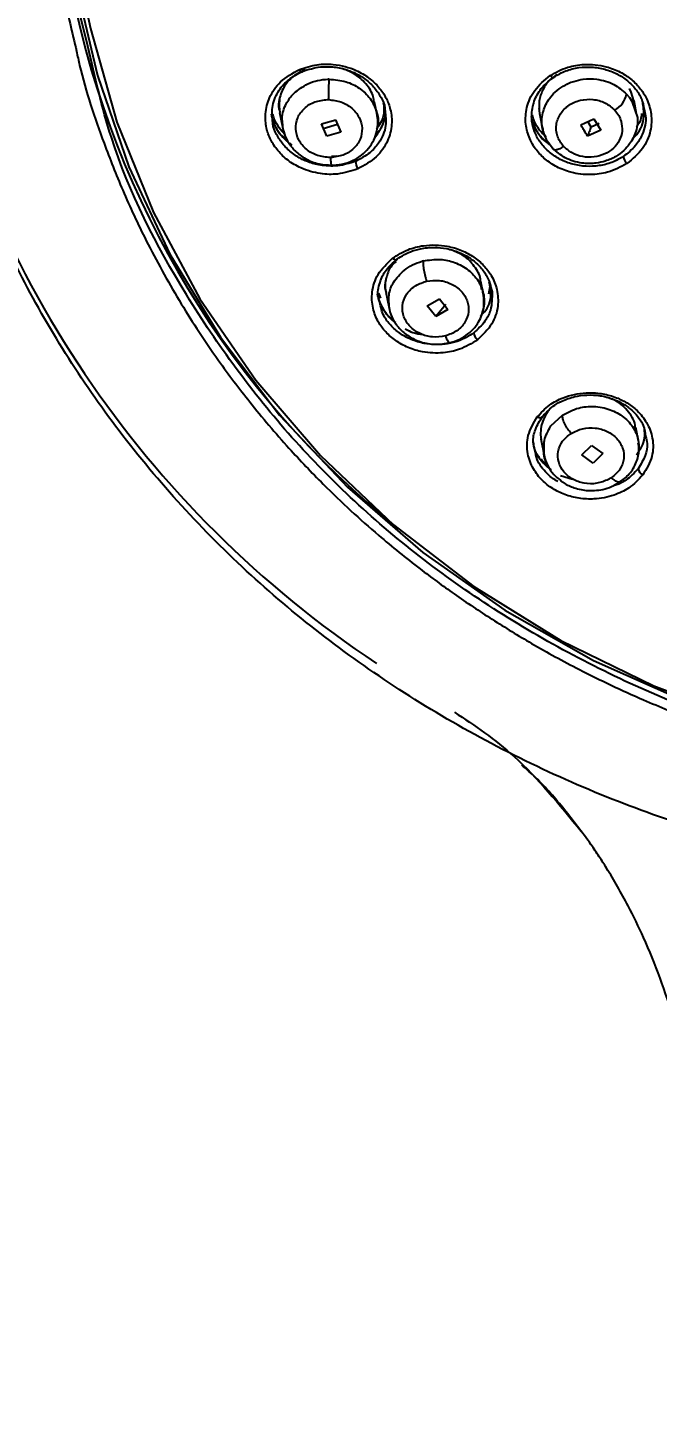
# Model space of a CAD drawing. Header units: millimetres. Extents: x 13235 to 13829, y -4257 to -3417.
# Drawn here: x 13448.88 to 13454.17, y -3774.37 to -3762.68 of the extents above; entities that cross this region are included whole.
import ezdxf

# ---------------------------------------------------------------- set-up
doc = ezdxf.new("R2010")
doc.units = ezdxf.units.MM
doc.header["$LTSCALE"] = 0.1
doc.layers.get('0').update_dxf_attribs({"lineweight": 15})
doc.layers.add('DIM', color=3, linetype='Continuous', lineweight=9)
doc.styles.add('ARIAL', font='arial.ttf')
doc.dimstyles.new('사본 ISO-25', dxfattribs={"dimtxt": 4, "dimasz": 3.5, "dimexe": 0.5, "dimexo": 0.625, "dimgap": 1.5, "dimtad": 1, "dimtih": 1, "dimtoh": 1, "dimdec": 1, "dimlfac": 4, "dimdsep": 46, "dimtxsty": 'ARIAL', "dimcen": 0, "dimclrd": 3, "dimclre": 3, "dimclrt": 3, "dimadec": 1, "dimazin": 0, "dimtfac": 1, "dimtdec": 1, "dimtmove": 0, "dimatfit": 3, "dimfxl": 1.25, "dimtfill": 1, "dimarcsym": 0})

# ---------------------------------------------------------------- blocks, each defined once
blk = doc.blocks.new('*D105')
at = {"layer": 'Defpoints', "color": 0, "transparency": 16777216}
for p in [(13444.485, -3661.544), (13548.025, -4163.6), (13562.32, -4163.6)]:
    blk.add_point(p, dxfattribs=at)
at = {"layer": 'DIM', "color": 3, "lineweight": -2, "transparency": 16777216}
for p, q in [((13445.11, -3661.544), (13562.82, -3661.544)), ((13562.32, -3665.044), (13562.32, -3909.631)), ((13562.32, -4160.1), (13562.32, -3917.875)), ((13548.65, -4163.6), (13562.82, -4163.6))]:
    blk.add_line(p, q, dxfattribs=at)
at = {"layer": 'DIM', "color": 3, "transparency": 16777216}
for points in [[(13561.736, -3665.044), (13562.903, -3665.044), (13562.32, -3661.544)], [(13561.736, -4160.1), (13562.903, -4160.1), (13562.32, -4163.6)]]:
    blk.add_solid(points, dxfattribs=at)
at = {"layer": 'DIM', "color": 3, "transparency": 16777216, "insert": (13562.32, -3913.753), "char_height": 4, "attachment_point": 5, "style": 'ARIAL', "bg_fill": 3, "box_fill_scale": 1.1, "bg_fill_color": 256, "bg_fill_true_color": 13158600, "bg_fill_transparency": 0}
blk.add_mtext('(2280)', dxfattribs=at)

msp = doc.modelspace()

# ---------------------------------------------------------------- linework, layer by layer
at = {"linetype": 'Continuous', "lineweight": 25}
for p, q in [((13449.387, -3762.836), (13449.295, -3762.476)), ((13451.413, -3763.114), (13451.403, -3763.114)), ((13453.911, -3763.239), (13453.936, -3763.269)), ((13453.951, -3763.222), (13453.935, -3763.192)), ((13453.936, -3763.269), (13453.956, -3763.299)), ((13453.971, -3763.296), (13453.951, -3763.222)), ((13450.997, -3763.393), (13451.023, -3763.527)), ((13451.816, -3763.412), (13451.795, -3763.307)), ((13453.18, -3763.377), (13453.177, -3763.361)), ((13453.18, -3763.401), (13453.205, -3763.53)), ((13453.956, -3763.299), (13453.987, -3763.388)), ((13453.996, -3763.404), (13453.974, -3763.295)), ((13451.349, -3763.488), (13451.468, -3763.454)), ((13451.393, -3763.593), (13451.349, -3763.488)), ((13451.362, -3763.527), (13451.483, -3763.492)), ((13451.467, -3763.454), (13451.51, -3763.558)), ((13453.526, -3763.496), (13453.637, -3763.446)), ((13453.614, -3763.517), (13453.586, -3763.469)), ((13453.68, -3763.485), (13453.613, -3763.516)), ((13453.637, -3763.446), (13453.695, -3763.543)), ((13451.511, -3763.558), (13451.392, -3763.593)), ((13453.29, -3763.694), (13453.245, -3763.634)), ((13453.695, -3763.543), (13453.584, -3763.593)), ((13453.584, -3763.592), (13453.584, -3763.593)), ((13451.093, -3763.659), (13451.082, -3763.652)), ((13451.475, -3763.76), (13451.433, -3763.763)), ((13452.204, -3764.64), (13452.194, -3764.642)), ((13451.846, -3764.952), (13451.83, -3764.911)), ((13451.89, -3764.902), (13451.917, -3765.037)), ((13452.687, -3764.843), (13452.689, -3764.881)), ((13452.709, -3764.921), (13452.688, -3764.813)), ((13452.764, -3764.858), (13452.752, -3764.918)), ((13452.236, -3765.017), (13452.339, -3764.957)), ((13452.308, -3765.107), (13452.236, -3765.017)), ((13452.394, -3765.007), (13452.308, -3765.107)), ((13452.339, -3764.957), (13452.411, -3765.047)), ((13452.411, -3765.047), (13452.308, -3765.107)), ((13453.276, -3766.026), (13453.373, -3765.935)), ((13454.011, -3766.153), (13453.989, -3766.04)), ((13454.064, -3766.108), (13454.063, -3766.044)), ((13453.189, -3766.101), (13453.195, -3766.142)), ((13453.192, -3766.133), (13453.219, -3766.271)), ((13453.536, -3766.269), (13453.617, -3766.189)), ((13453.617, -3766.189), (13453.713, -3766.258)), ((13453.632, -3766.338), (13453.536, -3766.269)), ((13453.713, -3766.257), (13453.632, -3766.338)), ((13453.355, -3766.442), (13453.458, -3766.472))]:
    msp.add_line(p, q, dxfattribs=at)
at = {"linetype": 'Continuous', "lineweight": 25, "flags": 128}
for points in [[(13449.323, -3762.48), (13449.468, -3763.084), (13449.73, -3763.849), (13450.075, -3764.584), (13450.499, -3765.281), (13450.997, -3765.935), (13451.566, -3766.539), (13452.199, -3767.087), (13452.89, -3767.573), (13453.634, -3767.994), (13454.422, -3768.345), (13455.246, -3768.622), (13456.1, -3768.824), (13456.975, -3768.948), (13457.863, -3768.992), (13458.754, -3768.957), (13459.64, -3768.843), (13460.514, -3768.651), (13461.365, -3768.382), (13462.187, -3768.04)], [(13449.366, -3762.496), (13449.407, -3762.689), (13449.629, -3763.475), (13449.937, -3764.234), (13450.327, -3764.958), (13450.797, -3765.641), (13451.341, -3766.275), (13451.953, -3766.855), (13452.629, -3767.373), (13453.36, -3767.826), (13454.141, -3768.209), (13454.962, -3768.517), (13455.816, -3768.749), (13456.695, -3768.901), (13457.589, -3768.971), (13458.491, -3768.961)], [(13451.19, -3763.048), (13451.189, -3763.052), (13451.187, -3763.055), (13451.184, -3763.055), (13451.18, -3763.054), (13451.176, -3763.051), (13451.172, -3763.046), (13451.167, -3763.04), (13451.163, -3763.032)], [(13453.27, -3763.083), (13453.276, -3763.089), (13453.282, -3763.095), (13453.287, -3763.099), (13453.292, -3763.101), (13453.296, -3763.102), (13453.299, -3763.101), (13453.301, -3763.098), (13453.302, -3763.094)], [(13451.982, -3764.625), (13451.981, -3764.63), (13451.979, -3764.633), (13451.975, -3764.634), (13451.97, -3764.634), (13451.965, -3764.632), (13451.959, -3764.629), (13451.952, -3764.624), (13451.945, -3764.618)], [(13453.205, -3765.946), (13453.204, -3765.951), (13453.201, -3765.955), (13453.197, -3765.957), (13453.191, -3765.959), (13453.185, -3765.958), (13453.177, -3765.957), (13453.169, -3765.954), (13453.161, -3765.95)]]:
    msp.add_lwpolyline(points, dxfattribs=at)
at = {"linetype": 'Continuous', "lineweight": 25}
for centre, radius, start, end in [((13456.712, -3760.628), 8.869, 191.5265, 236.4592), ((13456.856, -3760.845), 7.757, 191.3905, 231.152), ((13453.709, -3763.195), 0.207, 299.9383, 347.4794), ((13451.758, -3763.8), 0.124, 181.6172, 212.6172), ((13453.993, -3763.746), 0.11, 189.1418, 223.8774), ((13452.718, -3765.232), 0.0913, 187.2357, 229.559), ((13454.078, -3766.37), 0.0725, 193.0642, 246.1078)]:
    msp.add_arc(centre, radius, start, end, dxfattribs=at)
for points, knots in [([(13457.826, -3769.921), (13457.375, -3769.905), (13456.465, -3769.873), (13455.018, -3769.597), (13453.509, -3769.094), (13452.029, -3768.311), (13450.711, -3767.301), (13449.618, -3766.106), (13448.76, -3764.742), (13448.201, -3763.33), (13447.909, -3761.905), (13447.856, -3760.572), (13448.005, -3759.277), (13448.353, -3757.95), (13448.967, -3756.557), (13449.885, -3755.179), (13451.049, -3753.941), (13452.406, -3752.9), (13453.941, -3752.065), (13455.515, -3751.506), (13457.095, -3751.173), (13458.11, -3751.133), (13458.622, -3751.113)], [0, 0, 0, 0, 0.041768, 0.084276, 0.137195, 0.191649, 0.244568, 0.299021, 0.351941, 0.406395, 0.452689, 0.499999, 0.541767, 0.584275, 0.637195, 0.691649, 0.744569, 0.799023, 0.851943, 0.906397, 0.952691, 1, 1, 1, 1]), ([(13449.073, -3760.745), (13449.069, -3760.943), (13449.061, -3761.358), (13449.109, -3761.914), (13449.183, -3762.427), (13449.254, -3762.723), (13449.291, -3762.878)], [0, 0, 0, 0, 0.276036, 0.575855, 0.777529, 1, 1, 1, 1]), ([(13449.291, -3762.878), (13449.299, -3762.918), (13449.356, -3763.181), (13449.488, -3763.571), (13449.68, -3764.061), (13449.887, -3764.503), (13450.099, -3764.887), (13450.307, -3765.221), (13450.502, -3765.507), (13450.757, -3765.845), (13451.051, -3766.192), (13451.338, -3766.493), (13451.591, -3766.736), (13451.861, -3766.975), (13452.15, -3767.209), (13452.469, -3767.443), (13452.781, -3767.652), (13453.131, -3767.865), (13453.552, -3768.095), (13454.004, -3768.309), (13454.417, -3768.476), (13454.705, -3768.58), (13454.987, -3768.674), (13455.311, -3768.77), (13455.709, -3768.869), (13456.101, -3768.95), (13456.361, -3768.991), (13456.489, -3769.011)], [0, 0, 0, 0, 0.012754, 0.08379, 0.127677, 0.17588, 0.234617, 0.263195, 0.2967, 0.340883, 0.392561, 0.434717, 0.467046, 0.498266, 0.542804, 0.57819, 0.616042, 0.654185, 0.698929, 0.756921, 0.800012, 0.828197, 0.845414, 0.88589, 0.925146, 0.963182, 1, 1, 1, 1]), ([(13456.499, -3768.928), (13455.976, -3768.827), (13454.93, -3768.625), (13453.481, -3768.008), (13452.177, -3767.182), (13451.061, -3766.15), (13450.183, -3764.947), (13449.61, -3763.827), (13449.445, -3763.093), (13449.387, -3762.836)], [0, 0, 0, 0, 0.152878, 0.305756, 0.458634, 0.611512, 0.76439, 0.917269, 1, 1, 1, 1]), ([(13451.653, -3763.867), (13451.597, -3763.885), (13451.497, -3763.918), (13451.329, -3763.911), (13451.185, -3763.87), (13451.065, -3763.799), (13450.98, -3763.717), (13450.918, -3763.624), (13450.881, -3763.519), (13450.872, -3763.397), (13450.907, -3763.261), (13450.999, -3763.123), (13451.106, -3763.064), (13451.163, -3763.032)], [0, 0, 0, 0, 0.108634, 0.194831, 0.299323, 0.375934, 0.450142, 0.520765, 0.591343, 0.67352, 0.769042, 0.877862, 1, 1, 1, 1]), ([(13450.94, -3763.479), (13450.935, -3763.43), (13450.926, -3763.334), (13450.984, -3763.209), (13451.071, -3763.11), (13451.149, -3763.069), (13451.19, -3763.048)], [0, 0, 0, 0, 0.276185, 0.538934, 0.757829, 1, 1, 1, 1]), ([(13451.21, -3763.032), (13451.169, -3763.054), (13451.097, -3763.092), (13451.025, -3763.185), (13450.987, -3763.287), (13450.995, -3763.36), (13450.998, -3763.394)], [0, 0, 0, 0, 0.283951, 0.510351, 0.769926, 1, 1, 1, 1]), ([(13451.163, -3763.032), (13451.212, -3763.016), (13451.303, -3762.986), (13451.47, -3762.985), (13451.622, -3763.024), (13451.749, -3763.1), (13451.834, -3763.18), (13451.894, -3763.27), (13451.934, -3763.376), (13451.945, -3763.5), (13451.909, -3763.64), (13451.815, -3763.778), (13451.709, -3763.837), (13451.653, -3763.867)], [0, 0, 0, 0, 0.095996, 0.177913, 0.298894, 0.374666, 0.447729, 0.518075, 0.585697, 0.672417, 0.770398, 0.879589, 1, 1, 1, 1]), ([(13451.19, -3763.048), (13451.239, -3763.032), (13451.302, -3763.012), (13451.378, -3763.009), (13451.441, -3763.009), (13451.522, -3763.021), (13451.627, -3763.057), (13451.719, -3763.112), (13451.797, -3763.184), (13451.85, -3763.266), (13451.882, -3763.333), (13451.882, -3763.372), (13451.882, -3763.38)], [0, 0, 0, 0, 0.1736846, 0.2253356, 0.2533051, 0.3817721, 0.4955181, 0.6187851, 0.7386891, 0.8554097, 0.9691422, 1, 1, 1, 1]), ([(13451.79, -3763.308), (13451.788, -3763.292), (13451.783, -3763.237), (13451.724, -3763.149), (13451.632, -3763.065), (13451.554, -3763.037), (13451.521, -3763.024)], [0, 0, 0, 0, 0.121426, 0.432177, 0.755237, 1, 1, 1, 1]), ([(13453.27, -3763.083), (13453.317, -3763.057), (13453.405, -3763.009), (13453.569, -3762.983), (13453.723, -3762.998), (13453.858, -3763.05), (13453.956, -3763.115), (13454.031, -3763.193), (13454.09, -3763.29), (13454.125, -3763.41), (13454.118, -3763.555), (13454.054, -3763.707), (13453.962, -3763.783), (13453.914, -3763.823)], [0, 0, 0, 0, 0.102023, 0.186083, 0.299703, 0.37664, 0.449874, 0.519398, 0.585207, 0.673032, 0.771459, 0.880443, 1, 1, 1, 1]), ([(13453.302, -3763.094), (13453.334, -3763.076), (13453.398, -3763.04), (13453.508, -3763.014), (13453.619, -3763.009), (13453.729, -3763.027), (13453.831, -3763.066), (13453.92, -3763.124), (13453.989, -3763.195), (13454.042, -3763.276), (13454.053, -3763.336), (13454.058, -3763.366)], [0, 0, 0, 0, 0.117601, 0.235212, 0.345299, 0.458551, 0.572294, 0.682727, 0.789932, 0.894004, 1, 1, 1, 1]), ([(13451.024, -3763.497), (13451.021, -3763.478), (13451.012, -3763.418), (13451.045, -3763.324), (13451.116, -3763.221), (13451.192, -3763.177), (13451.233, -3763.153)], [0, 0, 0, 0, 0.1361165, 0.4299654, 0.6848747, 1, 1, 1, 1]), ([(13451.413, -3763.114), (13451.412, -3763.122), (13451.41, -3763.136), (13451.408, -3763.164), (13451.407, -3763.188), (13451.406, -3763.214), (13451.406, -3763.248), (13451.406, -3763.271), (13451.407, -3763.285)], [0, 0, 0, 0, 0.243271, 0.373729, 0.506244, 0.637838, 0.765651, 1, 1, 1, 1]), ([(13451.413, -3763.114), (13451.461, -3763.118), (13451.551, -3763.126), (13451.671, -3763.186), (13451.763, -3763.273), (13451.813, -3763.382), (13451.831, -3763.464), (13451.819, -3763.504), (13451.819, -3763.506)], [0, 0, 0, 0, 0.213751, 0.399123, 0.59981, 0.79515, 0.988248, 1, 1, 1, 1]), ([(13453.914, -3763.823), (13453.861, -3763.85), (13453.768, -3763.9), (13453.602, -3763.922), (13453.455, -3763.905), (13453.325, -3763.855), (13453.226, -3763.789), (13453.148, -3763.708), (13453.09, -3763.608), (13453.057, -3763.487), (13453.067, -3763.346), (13453.132, -3763.197), (13453.222, -3763.122), (13453.27, -3763.083)], [0, 0, 0, 0, 0.110986, 0.197885, 0.298778, 0.376333, 0.45122, 0.522122, 0.59299, 0.678569, 0.774938, 0.882072, 1, 1, 1, 1]), ([(13453.122, -3763.493), (13453.122, -3763.492), (13453.113, -3763.464), (13453.113, -3763.392), (13453.134, -3763.285), (13453.199, -3763.175), (13453.267, -3763.122), (13453.302, -3763.094)], [0, 0, 0, 0, 0.00507, 0.192445, 0.465411, 0.726247, 1, 1, 1, 1]), ([(13453.327, -3763.076), (13453.311, -3763.086), (13453.259, -3763.118), (13453.207, -3763.196), (13453.17, -3763.298), (13453.177, -3763.367), (13453.181, -3763.402)], [0, 0, 0, 0, 0.1403947, 0.4495115, 0.719199, 1, 1, 1, 1]), ([(13453.245, -3763.634), (13453.227, -3763.594), (13453.191, -3763.513), (13453.203, -3763.385), (13453.251, -3763.287), (13453.312, -3763.218), (13453.38, -3763.167), (13453.461, -3763.131), (13453.557, -3763.11), (13453.674, -3763.11), (13453.807, -3763.149), (13453.877, -3763.21), (13453.911, -3763.239)], [0, 0, 0, 0, 0.121465, 0.248878, 0.358769, 0.425386, 0.499658, 0.583856, 0.653834, 0.750779, 0.880329, 1, 1, 1, 1]), ([(13450.998, -3763.382), (13450.995, -3763.369), (13450.987, -3763.33), (13450.995, -3763.292), (13451.001, -3763.266)], [0, 0, 0, 0, 0.311093, 1, 1, 1, 1]), ([(13453.382, -3763.678), (13453.372, -3763.665), (13453.35, -3763.639), (13453.33, -3763.593), (13453.319, -3763.545), (13453.32, -3763.496), (13453.332, -3763.449), (13453.362, -3763.389), (13453.423, -3763.327), (13453.522, -3763.285), (13453.629, -3763.279), (13453.734, -3763.306), (13453.786, -3763.351), (13453.812, -3763.373)], [0, 0, 0, 0, 0.063447, 0.126894, 0.190419, 0.25409, 0.317953, 0.382022, 0.509878, 0.633989, 0.754188, 0.875086, 1, 1, 1, 1]), ([(13451.423, -3763.772), (13451.386, -3763.768), (13451.313, -3763.762), (13451.217, -3763.707), (13451.152, -3763.627), (13451.125, -3763.532), (13451.142, -3763.436), (13451.2, -3763.355), (13451.29, -3763.297), (13451.363, -3763.289), (13451.4, -3763.285)], [0, 0, 0, 0, 0.126075, 0.250713, 0.374166, 0.497369, 0.621398, 0.746857, 0.873516, 1, 1, 1, 1]), ([(13451.4, -3763.285), (13451.401, -3763.285), (13451.403, -3763.285), (13451.405, -3763.285), (13451.407, -3763.285)], [0, 0, 0, 0, 0.500272, 1, 1, 1, 1]), ([(13451.407, -3763.285), (13451.443, -3763.29), (13451.514, -3763.298), (13451.607, -3763.353), (13451.67, -3763.432), (13451.696, -3763.526), (13451.679, -3763.621), (13451.622, -3763.701), (13451.533, -3763.759), (13451.46, -3763.767), (13451.423, -3763.772)], [0, 0, 0, 0, 0.125218, 0.248566, 0.372043, 0.495668, 0.618933, 0.743085, 0.870615, 1, 1, 1, 1]), ([(13451.425, -3763.836), (13451.457, -3763.835), (13451.52, -3763.831), (13451.609, -3763.801), (13451.685, -3763.755), (13451.746, -3763.696), (13451.79, -3763.627), (13451.816, -3763.553), (13451.826, -3763.475), (13451.817, -3763.425), (13451.813, -3763.4)], [0, 0, 0, 0, 0.137663, 0.27267, 0.403467, 0.529648, 0.65207, 0.771315, 0.88745, 1, 1, 1, 1]), ([(13451.882, -3763.38), (13451.887, -3763.421), (13451.898, -3763.516), (13451.843, -3763.639), (13451.753, -3763.742), (13451.676, -3763.782), (13451.633, -3763.804)], [0, 0, 0, 0, 0.236692, 0.542129, 0.746035, 1, 1, 1, 1]), ([(13451.795, -3763.605), (13451.818, -3763.574), (13451.873, -3763.5), (13451.894, -3763.391), (13451.872, -3763.327), (13451.868, -3763.315)], [0, 0, 0, 0, 0.3685836, 0.8809624, 1, 1, 1, 1]), ([(13451.872, -3763.329), (13451.874, -3763.361), (13451.877, -3763.435), (13451.835, -3763.498), (13451.811, -3763.534)], [0, 0, 0, 0, 0.43848, 1, 1, 1, 1]), ([(13453.987, -3763.388), (13453.991, -3763.398), (13454.012, -3763.451), (13453.996, -3763.549), (13453.95, -3763.647), (13453.888, -3763.716), (13453.82, -3763.767), (13453.74, -3763.802), (13453.643, -3763.824), (13453.526, -3763.823), (13453.392, -3763.783), (13453.323, -3763.723), (13453.29, -3763.694)], [0, 0, 0, 0, 0.03559, 0.175415, 0.296133, 0.369268, 0.450782, 0.543727, 0.616773, 0.729979, 0.871116, 1, 1, 1, 1]), ([(13453.812, -3763.373), (13453.824, -3763.388), (13453.848, -3763.417), (13453.86, -3763.452), (13453.866, -3763.469)], [0, 0, 0, 0, 0.499962, 1, 1, 1, 1]), ([(13454.058, -3763.366), (13454.063, -3763.385), (13454.084, -3763.455), (13454.054, -3763.564), (13453.988, -3763.682), (13453.921, -3763.735), (13453.884, -3763.764)], [0, 0, 0, 0, 0.126, 0.474808, 0.711665, 1, 1, 1, 1]), ([(13453.957, -3763.617), (13453.971, -3763.604), (13454.027, -3763.554), (13454.066, -3763.44), (13454.053, -3763.346), (13454.047, -3763.305)], [0, 0, 0, 0, 0.158344, 0.630978, 1, 1, 1, 1]), ([(13454.038, -3763.401), (13454.035, -3763.427), (13454.03, -3763.469), (13454.002, -3763.502), (13453.992, -3763.514)], [0, 0, 0, 0, 0.631611, 1, 1, 1, 1]), ([(13450.926, -3763.408), (13450.931, -3763.431), (13450.943, -3763.482), (13450.992, -3763.577), (13451.058, -3763.633), (13451.099, -3763.67)], [0, 0, 0, 0, 0.229276, 0.505864, 1, 1, 1, 1]), ([(13451.066, -3763.637), (13451.045, -3763.618), (13450.998, -3763.575), (13450.953, -3763.504), (13450.939, -3763.455), (13450.933, -3763.434)], [0, 0, 0, 0, 0.328055, 0.724026, 1, 1, 1, 1]), ([(13451.633, -3763.804), (13451.585, -3763.819), (13451.523, -3763.84), (13451.448, -3763.843), (13451.385, -3763.843), (13451.302, -3763.832), (13451.195, -3763.795), (13451.102, -3763.739), (13451.024, -3763.665), (13450.971, -3763.58), (13450.94, -3763.517), (13450.94, -3763.482), (13450.94, -3763.479)], [0, 0, 0, 0, 0.1734337, 0.2248964, 0.2526405, 0.3843873, 0.5006524, 0.6272297, 0.7503829, 0.870304, 0.9872012, 1, 1, 1, 1]), ([(13451.038, -3763.575), (13451.023, -3763.558), (13450.987, -3763.518), (13450.955, -3763.46), (13450.944, -3763.42), (13450.941, -3763.407)], [0, 0, 0, 0, 0.345647, 0.785171, 1, 1, 1, 1]), ([(13451.02, -3763.498), (13451.023, -3763.518), (13451.03, -3763.565), (13451.062, -3763.638), (13451.119, -3763.714), (13451.203, -3763.781), (13451.314, -3763.829), (13451.397, -3763.834), (13451.44, -3763.836)], [0, 0, 0, 0, 0.103597, 0.24881, 0.410944, 0.590047, 0.786345, 1, 1, 1, 1]), ([(13453.11, -3763.424), (13453.114, -3763.444), (13453.124, -3763.491), (13453.162, -3763.56), (13453.207, -3763.625), (13453.25, -3763.652), (13453.266, -3763.663)], [0, 0, 0, 0, 0.2119148, 0.512473, 0.8101172, 1, 1, 1, 1]), ([(13453.263, -3763.658), (13453.244, -3763.644), (13453.194, -3763.607), (13453.142, -3763.532), (13453.123, -3763.471), (13453.115, -3763.443)], [0, 0, 0, 0, 0.238266, 0.657064, 1, 1, 1, 1]), ([(13453.227, -3763.59), (13453.211, -3763.574), (13453.174, -3763.537), (13453.137, -3763.476), (13453.125, -3763.432), (13453.12, -3763.415)], [0, 0, 0, 0, 0.318123, 0.737742, 1, 1, 1, 1]), ([(13453.884, -3763.764), (13453.853, -3763.781), (13453.79, -3763.817), (13453.682, -3763.843), (13453.57, -3763.849), (13453.458, -3763.831), (13453.353, -3763.791), (13453.262, -3763.731), (13453.192, -3763.657), (13453.143, -3763.576), (13453.129, -3763.519), (13453.122, -3763.493)], [0, 0, 0, 0, 0.114815, 0.229638, 0.342372, 0.457163, 0.5743, 0.688068, 0.798561, 0.905878, 1, 1, 1, 1]), ([(13453.866, -3763.469), (13453.871, -3763.496), (13453.88, -3763.55), (13453.854, -3763.629), (13453.804, -3763.696), (13453.73, -3763.746), (13453.639, -3763.772), (13453.543, -3763.769), (13453.45, -3763.738), (13453.405, -3763.698), (13453.382, -3763.678)], [0, 0, 0, 0, 0.125392, 0.247118, 0.36741, 0.489931, 0.617011, 0.745334, 0.872976, 1, 1, 1, 1]), ([(13453.584, -3763.593), (13453.574, -3763.577), (13453.565, -3763.561), (13453.552, -3763.54), (13453.543, -3763.523), (13453.533, -3763.508), (13453.526, -3763.496)], [0, 0, 0, 0, 0.495209, 0.513126, 0.64433, 1, 1, 1, 1]), ([(13453.613, -3763.516), (13453.611, -3763.522), (13453.606, -3763.534), (13453.601, -3763.547), (13453.593, -3763.566), (13453.588, -3763.58), (13453.584, -3763.592)], [0, 0, 0, 0, 0.250008, 0.470468, 0.500002, 1, 1, 1, 1]), ([(13453.206, -3763.519), (13453.207, -3763.528), (13453.208, -3763.556), (13453.221, -3763.581), (13453.23, -3763.597)], [0, 0, 0, 0, 0.339258, 1, 1, 1, 1]), ([(13453.382, -3763.678), (13453.372, -3763.685), (13453.349, -3763.7), (13453.319, -3763.71), (13453.297, -3763.71), (13453.292, -3763.699), (13453.29, -3763.694)], [0, 0, 0, 0, 0.233277, 0.488311, 0.749782, 1, 1, 1, 1]), ([(13451.423, -3763.772), (13451.424, -3763.784), (13451.426, -3763.809), (13451.43, -3763.833), (13451.432, -3763.835), (13451.434, -3763.835)], [0, 0, 0, 0, 0.326726, 0.685903, 1, 1, 1, 1]), ([(13451.945, -3764.618), (13451.987, -3764.591), (13452.065, -3764.542), (13452.225, -3764.502), (13452.382, -3764.505), (13452.526, -3764.548), (13452.63, -3764.605), (13452.715, -3764.677), (13452.784, -3764.769), (13452.83, -3764.885), (13452.837, -3765.026), (13452.788, -3765.179), (13452.703, -3765.26), (13452.659, -3765.302)], [0, 0, 0, 0, 0.095996, 0.177913, 0.298894, 0.374666, 0.447729, 0.518075, 0.585697, 0.672417, 0.770398, 0.879589, 1, 1, 1, 1]), ([(13451.982, -3764.625), (13452.024, -3764.599), (13452.078, -3764.565), (13452.15, -3764.544), (13452.21, -3764.531), (13452.291, -3764.523), (13452.402, -3764.534), (13452.506, -3764.565), (13452.601, -3764.616), (13452.678, -3764.682), (13452.75, -3764.774), (13452.769, -3764.852), (13452.781, -3764.899)], [0, 0, 0, 0, 0.150403, 0.195131, 0.219351, 0.330598, 0.429097, 0.535841, 0.639672, 0.740747, 0.839234, 1, 1, 1, 1]), ([(13452.685, -3764.813), (13452.685, -3764.807), (13452.683, -3764.762), (13452.636, -3764.683), (13452.554, -3764.595), (13452.478, -3764.564), (13452.444, -3764.55)], [0, 0, 0, 0, 0.0562327, 0.3903611, 0.7257347, 1, 1, 1, 1]), ([(13452.659, -3765.302), (13452.611, -3765.332), (13452.524, -3765.386), (13452.362, -3765.418), (13452.212, -3765.412), (13452.076, -3765.371), (13451.971, -3765.313), (13451.885, -3765.239), (13451.818, -3765.147), (13451.774, -3765.032), (13451.767, -3764.895), (13451.815, -3764.742), (13451.9, -3764.661), (13451.945, -3764.618)], [0, 0, 0, 0, 0.1086335, 0.1948311, 0.2993225, 0.3759343, 0.4501422, 0.5207652, 0.5913431, 0.6735203, 0.7690425, 0.8778622, 1, 1, 1, 1]), ([(13451.839, -3764.989), (13451.834, -3764.975), (13451.814, -3764.92), (13451.835, -3764.823), (13451.886, -3764.71), (13451.95, -3764.654), (13451.982, -3764.625)], [0, 0, 0, 0, 0.104057, 0.41816, 0.700827, 1, 1, 1, 1]), ([(13451.975, -3764.645), (13451.959, -3764.66), (13451.918, -3764.699), (13451.889, -3764.787), (13451.877, -3764.862), (13451.892, -3764.902), (13451.893, -3764.905)], [0, 0, 0, 0, 0.2192441, 0.5660182, 0.9636044, 1, 1, 1, 1]), ([(13452.204, -3764.64), (13452.203, -3764.649), (13452.202, -3764.663), (13452.205, -3764.692), (13452.208, -3764.716), (13452.213, -3764.742), (13452.22, -3764.774), (13452.227, -3764.796), (13452.231, -3764.81)], [0, 0, 0, 0, 0.2432711, 0.373729, 0.5062443, 0.6378379, 0.765651, 1, 1, 1, 1]), ([(13452.204, -3764.64), (13452.251, -3764.633), (13452.34, -3764.619), (13452.473, -3764.65), (13452.585, -3764.711), (13452.67, -3764.803), (13452.714, -3764.914), (13452.721, -3765.009), (13452.701, -3765.059), (13452.696, -3765.072)], [0, 0, 0, 0, 0.1695294, 0.3165479, 0.4757147, 0.63064, 0.783791, 0.9453118, 1, 1, 1, 1]), ([(13451.889, -3764.894), (13451.889, -3764.893), (13451.879, -3764.862), (13451.885, -3764.829), (13451.891, -3764.797)], [0, 0, 0, 0, 0.018051, 1, 1, 1, 1]), ([(13451.918, -3765.029), (13451.915, -3764.993), (13451.908, -3764.922), (13451.95, -3764.81), (13452.009, -3764.751), (13452.042, -3764.719)], [0, 0, 0, 0, 0.308879, 0.625527, 1, 1, 1, 1]), ([(13452.231, -3764.81), (13452.267, -3764.806), (13452.338, -3764.797), (13452.443, -3764.829), (13452.527, -3764.89), (13452.579, -3764.974), (13452.59, -3765.067), (13452.559, -3765.157), (13452.491, -3765.233), (13452.423, -3765.258), (13452.389, -3765.27)], [0, 0, 0, 0, 0.125218, 0.248566, 0.372043, 0.495668, 0.618933, 0.743085, 0.870615, 1, 1, 1, 1]), ([(13451.955, -3765.137), (13451.947, -3765.132), (13451.904, -3765.102), (13451.851, -3765.027), (13451.829, -3764.956), (13451.818, -3764.92)], [0, 0, 0, 0, 0.100936, 0.54745, 1, 1, 1, 1]), ([(13451.819, -3764.921), (13451.82, -3764.924), (13451.823, -3764.955), (13451.846, -3765.011), (13451.891, -3765.083), (13451.934, -3765.133), (13451.964, -3765.153), (13451.969, -3765.157)], [0, 0, 0, 0, 0.041458, 0.344921, 0.64104, 0.941258, 1, 1, 1, 1]), ([(13452.389, -3765.27), (13452.353, -3765.276), (13452.281, -3765.286), (13452.174, -3765.255), (13452.087, -3765.195), (13452.034, -3765.11), (13452.022, -3765.015), (13452.054, -3764.924), (13452.123, -3764.848), (13452.191, -3764.824), (13452.225, -3764.812)], [0, 0, 0, 0, 0.126075, 0.250713, 0.374166, 0.497369, 0.621398, 0.746857, 0.873516, 1, 1, 1, 1]), ([(13452.225, -3764.812), (13452.226, -3764.812), (13452.228, -3764.811), (13452.23, -3764.811), (13452.231, -3764.81)], [0, 0, 0, 0, 0.500272, 1, 1, 1, 1]), ([(13452.417, -3765.329), (13452.447, -3765.32), (13452.505, -3765.303), (13452.579, -3765.256), (13452.637, -3765.201), (13452.689, -3765.122), (13452.722, -3765.02), (13452.71, -3764.938), (13452.705, -3764.901)], [0, 0, 0, 0, 0.157402, 0.306881, 0.446758, 0.576381, 0.806361, 1, 1, 1, 1]), ([(13452.781, -3764.899), (13452.781, -3764.951), (13452.782, -3765.038), (13452.722, -3765.158), (13452.661, -3765.213), (13452.627, -3765.244)], [0, 0, 0, 0, 0.400149, 0.667283, 1, 1, 1, 1]), ([(13452.684, -3765.103), (13452.7, -3765.087), (13452.753, -3765.033), (13452.783, -3764.928), (13452.764, -3764.848), (13452.757, -3764.819)], [0, 0, 0, 0, 0.206933, 0.716335, 1, 1, 1, 1]), ([(13452.627, -3765.244), (13452.586, -3765.27), (13452.532, -3765.303), (13452.462, -3765.324), (13452.402, -3765.338), (13452.319, -3765.346), (13452.207, -3765.335), (13452.101, -3765.303), (13452.005, -3765.251), (13451.928, -3765.183), (13451.862, -3765.097), (13451.847, -3765.028), (13451.839, -3764.989)], [0, 0, 0, 0, 0.152395, 0.197615, 0.221994, 0.337759, 0.43992, 0.551143, 0.659356, 0.76473, 0.867447, 1, 1, 1, 1]), ([(13451.917, -3765.029), (13451.918, -3765.035), (13451.921, -3765.07), (13451.947, -3765.132), (13452, -3765.21), (13452.081, -3765.277), (13452.184, -3765.325), (13452.307, -3765.348), (13452.388, -3765.333), (13452.431, -3765.325)], [0, 0, 0, 0, 0.029561, 0.163381, 0.308181, 0.463901, 0.630811, 0.809377, 1, 1, 1, 1]), ([(13452.052, -3765.211), (13452.073, -3765.222), (13452.119, -3765.247), (13452.173, -3765.253), (13452.202, -3765.257)], [0, 0, 0, 0, 0.45843, 1, 1, 1, 1]), ([(13452.389, -3765.27), (13452.394, -3765.282), (13452.404, -3765.306), (13452.417, -3765.325), (13452.426, -3765.331), (13452.428, -3765.326), (13452.429, -3765.325)], [0, 0, 0, 0, 0.300431, 0.6307, 0.968952, 1, 1, 1, 1]), ([(13453.161, -3765.95), (13453.193, -3765.915), (13453.253, -3765.849), (13453.394, -3765.775), (13453.546, -3765.742), (13453.696, -3765.75), (13453.814, -3765.779), (13453.916, -3765.829), (13454.01, -3765.901), (13454.089, -3766), (13454.137, -3766.133), (13454.136, -3766.29), (13454.079, -3766.386), (13454.049, -3766.436)], [0, 0, 0, 0, 0.095996, 0.177913, 0.298894, 0.374666, 0.447729, 0.518075, 0.585697, 0.672417, 0.770398, 0.879589, 1, 1, 1, 1]), ([(13453.205, -3765.946), (13453.237, -3765.911), (13453.279, -3765.867), (13453.341, -3765.83), (13453.394, -3765.804), (13453.47, -3765.777), (13453.579, -3765.763), (13453.688, -3765.768), (13453.794, -3765.795), (13453.888, -3765.84), (13453.981, -3765.912), (13454.056, -3766.005), (13454.067, -3766.082), (13454.071, -3766.112)], [0, 0, 0, 0, 0.136344, 0.17689, 0.198847, 0.299694, 0.388986, 0.485751, 0.579877, 0.671504, 0.760785, 0.906522, 1, 1, 1, 1]), ([(13453.984, -3766.04), (13453.984, -3766.033), (13453.985, -3766.003), (13453.959, -3765.953), (13453.907, -3765.877), (13453.829, -3765.81), (13453.753, -3765.789), (13453.727, -3765.782)], [0, 0, 0, 0, 0.062142, 0.254284, 0.442802, 0.808186, 1, 1, 1, 1]), ([(13454.049, -3766.436), (13454.012, -3766.476), (13453.945, -3766.547), (13453.799, -3766.615), (13453.654, -3766.644), (13453.512, -3766.637), (13453.393, -3766.606), (13453.288, -3766.554), (13453.196, -3766.482), (13453.12, -3766.383), (13453.073, -3766.254), (13453.073, -3766.097), (13453.13, -3766.001), (13453.161, -3765.95)], [0, 0, 0, 0, 0.108631, 0.194826, 0.299315, 0.374762, 0.450157, 0.520778, 0.591354, 0.673529, 0.769049, 0.877865, 1, 1, 1, 1]), ([(13453.142, -3766.226), (13453.136, -3766.205), (13453.12, -3766.148), (13453.141, -3766.049), (13453.182, -3765.982), (13453.205, -3765.946)], [0, 0, 0, 0, 0.224748, 0.58307, 1, 1, 1, 1]), ([(13453.253, -3765.905), (13453.238, -3765.927), (13453.212, -3765.967), (13453.19, -3766.034), (13453.189, -3766.078), (13453.189, -3766.101)], [0, 0, 0, 0, 0.364625, 0.662365, 1, 1, 1, 1]), ([(13453.373, -3765.935), (13453.417, -3765.911), (13453.498, -3765.869), (13453.641, -3765.856), (13453.774, -3765.882), (13453.892, -3765.947), (13453.977, -3766.042), (13454.02, -3766.153), (13454.012, -3766.227), (13454.009, -3766.26)], [0, 0, 0, 0, 0.160458, 0.294275, 0.44286, 0.586055, 0.728518, 0.878204, 1, 1, 1, 1]), ([(13453.445, -3766.088), (13453.436, -3766.076), (13453.421, -3766.058), (13453.403, -3766.029), (13453.391, -3766.007), (13453.382, -3765.985), (13453.374, -3765.958), (13453.373, -3765.944), (13453.373, -3765.935)], [0, 0, 0, 0, 0.239029, 0.368085, 0.5, 0.631915, 0.760971, 1, 1, 1, 1]), ([(13453.277, -3766.394), (13453.271, -3766.388), (13453.236, -3766.352), (13453.212, -3766.264), (13453.211, -3766.141), (13453.254, -3766.065), (13453.276, -3766.026)], [0, 0, 0, 0, 0.059826, 0.364888, 0.663658, 1, 1, 1, 1]), ([(13453.759, -3766.475), (13453.727, -3766.488), (13453.663, -3766.514), (13453.554, -3766.512), (13453.455, -3766.477), (13453.378, -3766.413), (13453.334, -3766.329), (13453.331, -3766.238), (13453.367, -3766.15), (13453.419, -3766.109), (13453.445, -3766.088)], [0, 0, 0, 0, 0.126117, 0.250838, 0.374368, 0.497567, 0.621469, 0.746731, 0.873258, 1, 1, 1, 1]), ([(13453.445, -3766.088), (13453.477, -3766.073), (13453.538, -3766.042), (13453.649, -3766.038), (13453.752, -3766.067), (13453.835, -3766.128), (13453.885, -3766.211), (13453.894, -3766.303), (13453.862, -3766.394), (13453.811, -3766.438), (13453.784, -3766.46)], [0, 0, 0, 0, 0.126022, 0.249648, 0.373235, 0.497219, 0.620781, 0.744457, 0.870653, 1, 1, 1, 1]), ([(13453.127, -3766.158), (13453.128, -3766.171), (13453.129, -3766.234), (13453.192, -3766.316), (13453.251, -3766.378), (13453.277, -3766.394), (13453.277, -3766.394)], [0, 0, 0, 0, 0.136065, 0.707264, 0.999729, 1, 1, 1, 1]), ([(13453.181, -3766.29), (13453.176, -3766.284), (13453.145, -3766.25), (13453.136, -3766.211), (13453.129, -3766.179)], [0, 0, 0, 0, 0.16675, 1, 1, 1, 1]), ([(13453.215, -3766.168), (13453.215, -3766.207), (13453.213, -3766.282), (13453.256, -3766.378), (13453.305, -3766.443), (13453.342, -3766.471), (13453.355, -3766.481)], [0, 0, 0, 0, 0.3282212, 0.6151417, 0.8604607, 1, 1, 1, 1]), ([(13453.847, -3766.502), (13453.878, -3766.479), (13453.941, -3766.432), (13453.997, -3766.333), (13454.021, -3766.241), (13454.012, -3766.187), (13454.009, -3766.169)], [0, 0, 0, 0, 0.2849329, 0.5720796, 0.8557308, 1, 1, 1, 1]), ([(13454.064, -3766.108), (13454.059, -3766.133), (13454.047, -3766.19), (13454.013, -3766.241), (13453.994, -3766.27)], [0, 0, 0, 0, 0.434461, 1, 1, 1, 1]), ([(13454.071, -3766.112), (13454.077, -3766.132), (13454.092, -3766.186), (13454.071, -3766.283), (13454.03, -3766.349), (13454.008, -3766.386)], [0, 0, 0, 0, 0.2122336, 0.5630528, 1, 1, 1, 1]), ([(13453.334, -3766.492), (13453.33, -3766.49), (13453.295, -3766.473), (13453.229, -3766.414), (13453.157, -3766.326), (13453.146, -3766.254), (13453.142, -3766.226)], [0, 0, 0, 0, 0.0392929, 0.3158354, 0.7453441, 1, 1, 1, 1]), ([(13453.259, -3766.374), (13453.254, -3766.371), (13453.225, -3766.352), (13453.208, -3766.326), (13453.194, -3766.305)], [0, 0, 0, 0, 0.174294, 1, 1, 1, 1]), ([(13454.008, -3766.386), (13453.976, -3766.42), (13453.935, -3766.465), (13453.873, -3766.5), (13453.842, -3766.517), (13453.821, -3766.523), (13453.809, -3766.527)], [0, 0, 0, 0, 0.582561, 0.755424, 0.848616, 1, 1, 1, 1]), ([(13453.355, -3766.481), (13453.362, -3766.487), (13453.392, -3766.512), (13453.464, -3766.546), (13453.579, -3766.574), (13453.693, -3766.566), (13453.789, -3766.536), (13453.834, -3766.509), (13453.857, -3766.495)], [0, 0, 0, 0, 0.051065, 0.225282, 0.440348, 0.697587, 0.843227, 1, 1, 1, 1]), ([(13453.784, -3766.46), (13453.78, -3766.463), (13453.772, -3766.468), (13453.764, -3766.473), (13453.759, -3766.475)], [0, 0, 0, 0, 0.500199, 1, 1, 1, 1]), ([(13453.86, -3766.491), (13453.86, -3766.492), (13453.857, -3766.5), (13453.84, -3766.5), (13453.814, -3766.488), (13453.794, -3766.469), (13453.784, -3766.46)], [0, 0, 0, 0, 0.074984, 0.393258, 0.709089, 1, 1, 1, 1]), ([(13452.466, -3768.429), (13452.635, -3768.542), (13453.008, -3768.791), (13453.346, -3769.203), (13453.53, -3769.428)], [0, 0, 0, 0, 0.454569, 1, 1, 1, 1]), ([(13454.535, -3773.723), (13454.554, -3773.36), (13454.59, -3772.692), (13454.515, -3771.978), (13454.441, -3771.561), (13454.4, -3771.366), (13454.357, -3771.188), (13454.292, -3770.951), (13454.196, -3770.659), (13454.065, -3770.338), (13453.915, -3770.03), (13453.787, -3769.807), (13453.68, -3769.64), (13453.566, -3769.472), (13453.392, -3769.246), (13453.2, -3769.021), (13453.071, -3768.909), (13453.032, -3768.874)], [0, 0, 0, 0, 0.184057, 0.338983, 0.377927, 0.414481, 0.448645, 0.480419, 0.552971, 0.625031, 0.6848, 0.759808, 0.783215, 0.80934, 0.887401, 0.965483, 1, 1, 1, 1]), ([(13454.519, -3773.723), (13454.474, -3774.314), (13454.381, -3775.534), (13454.279, -3777.385), (13454.18, -3779.276), (13454.097, -3781.169), (13453.992, -3784.013), (13453.891, -3787.771), (13453.872, -3790.899), (13453.862, -3792.444)], [0, 0, 0, 0, 0.094878, 0.195825, 0.29694, 0.398177, 0.499478, 0.752743, 1, 1, 1, 1]), ([(13454.535, -3773.723), (13454.497, -3774.242), (13454.421, -3775.28), (13454.343, -3776.83), (13454.264, -3778.385), (13454.194, -3779.942), (13454.13, -3781.499), (13454.038, -3784.099), (13453.938, -3787.747), (13453.913, -3790.878), (13453.901, -3792.444)], [0, 0, 0, 0, 0.083099, 0.166342, 0.249595, 0.332862, 0.416145, 0.499452, 0.749543, 1, 1, 1, 1])]:
    msp.add_open_spline(points, degree=3, knots=knots, dxfattribs=at)
for points in [[(13451.233, -3763.153), (13451.26, -3763.142), (13451.315, -3763.121), (13451.374, -3763.116), (13451.403, -3763.114)], [(13452.042, -3764.719), (13452.065, -3764.703), (13452.111, -3764.67), (13452.166, -3764.652), (13452.194, -3764.642)]]:
    msp.add_open_spline(points, degree=3, dxfattribs=at)

# ---------------------------------------------------------------- next in the draw order: dimensions: what is measured, and where the dimension line sits
at = {"layer": 'DIM'}
dim = msp.add_linear_dim(base=(13562.32, -4163.6), p1=(13444.485, -3661.544), p2=(13548.025, -4163.6), angle=90, text='(2280)', dimstyle='사본 ISO-25', override={"dimtxt": 4, "dimtad": 0}, dxfattribs=at)
dim.commit()
dim.dimension.update_dxf_attribs({"geometry": '*D105', "text_midpoint": (13562.32, -3913.753), "dimtype": 160})

doc.saveas('drawing.dxf')
